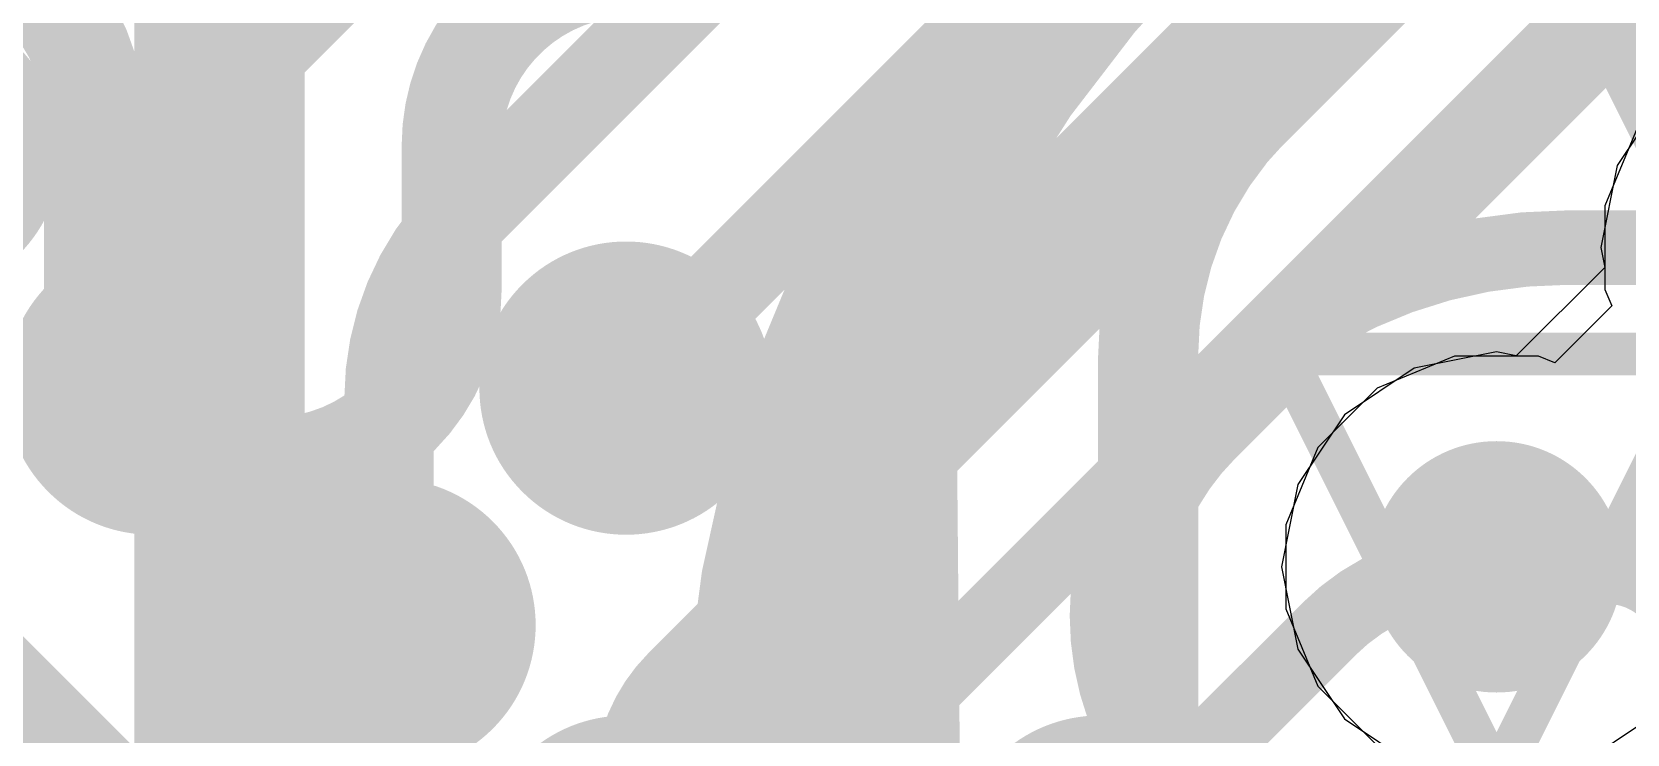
# Model space of a CAD drawing. Header units: inches. Extents: x -6 to 283, y -12 to 154.
# Drawn here: x 59.78 to 61.684, y 12.247 to 13.085 of the extents above; entities that cross this region are included whole.
import ezdxf

# ---------------------------------------------------------------- set-up
doc = ezdxf.new("R2010")
doc.units = ezdxf.units.IN
for name, color, linetype in [('Bottom Layer', 5, 'Continuous'), ('Drill Drawing', 1, 'Continuous'), ('GND-1', 16, 'Continuous'), ('GND-2', 90, 'Continuous'), ('GND-3', 216, 'Continuous'), ('GND-4', 54, 'Continuous'), ('PWR-1', 156, 'Continuous'), ('PWR-2', 130, 'Continuous'), ('Signal L1', 76, 'Continuous'), ('Signal L2', 6, 'Continuous'), ('Top Layer', 1, 'Continuous'), ('Top Paste', 8, 'Continuous'), ('Top Solder', 216, 'Continuous'), ('Via Holes', 16, 'Continuous')]:
    doc.layers.add(name, color=color, linetype=linetype)

# ---------------------------------------------------------------- blocks, each defined once
blk = doc.blocks.new('BGA_565_15_5_14_4__57')
at = {"layer": 'Top Layer'}
h = blk.add_hatch(color=1, dxfattribs=at)
edge = h.paths.add_edge_path()
edge.add_arc((-7.400000439999999, 1.20000014), 0.12499848, 0, 360)
h = blk.add_hatch(color=1, dxfattribs=at)
edge = h.paths.add_edge_path()
edge.add_arc((-7.00000124, 1.20000014), 0.12499848, 0, 360)
h = blk.add_hatch(color=1, dxfattribs=at)
edge = h.paths.add_edge_path()
edge.add_arc((-7.00000124, 0.8000009399999999), 0.12499848, 0, 360)
at = {"layer": 'Top Paste'}
h = blk.add_hatch(color=8, dxfattribs=at)
edge = h.paths.add_edge_path()
edge.add_arc((-7.400000439999999, 1.20000014), 0.12499848, 0, 360)
h = blk.add_hatch(color=8, dxfattribs=at)
edge = h.paths.add_edge_path()
edge.add_arc((-7.00000124, 1.20000014), 0.12499848, 0, 360)
h = blk.add_hatch(color=8, dxfattribs=at)
edge = h.paths.add_edge_path()
edge.add_arc((-7.00000124, 0.8000009399999999), 0.12499848, 0, 360)
at = {"layer": 'Top Solder'}
h = blk.add_hatch(color=216, dxfattribs=at)
edge = h.paths.add_edge_path()
edge.add_arc((-7.400000439999999, 2.00000108), 0.17499838, 0, 360)
h = blk.add_hatch(color=216, dxfattribs=at)
edge = h.paths.add_edge_path()
edge.add_arc((-7.00000124, 1.59999934), 0.17499838, 0, 360)
h = blk.add_hatch(color=216, dxfattribs=at)
edge = h.paths.add_edge_path()
edge.add_arc((-7.400000439999999, 1.20000014), 0.17499838, 0, 360)
h = blk.add_hatch(color=216, dxfattribs=at)
edge = h.paths.add_edge_path()
edge.add_arc((-7.00000124, 1.20000014), 0.17499838, 0, 360)
h = blk.add_hatch(color=216, dxfattribs=at)
edge = h.paths.add_edge_path()
edge.add_arc((-7.00000124, 0.8000009399999999), 0.17499838, 0, 360)
h = blk.add_hatch(color=216, dxfattribs=at)
edge = h.paths.add_edge_path()
edge.add_arc((-7.00000124, 0.3999992), 0.17499838, 0, 360)

msp = doc.modelspace()

# ---------------------------------------------------------------- hatches: boundary and pattern name
at = {"layer": 'Bottom Layer'}
h = msp.add_hatch(color=5, dxfattribs=at)
edge = h.paths.add_edge_path()
edge.add_arc((61.52783224, 12.44670358), 0.1499997, 0, 360)
at = {"layer": 'GND-1'}
h = msp.add_hatch(color=16, dxfattribs=at)
edge = h.paths.add_edge_path()
edge.add_arc((61.52783224, 12.44670358), 0.1499997, 0, 360)
at = {"layer": 'GND-2'}
h = msp.add_hatch(color=90, dxfattribs=at)
edge = h.paths.add_edge_path()
edge.add_arc((61.52783224, 12.44670358), 0.1499997, 0, 360)
at = {"layer": 'GND-3'}
h = msp.add_hatch(color=216, dxfattribs=at)
edge = h.paths.add_edge_path()
edge.add_arc((61.52783224, 12.44670358), 0.1499997, 0, 360)
at = {"layer": 'GND-4'}
h = msp.add_hatch(color=54, dxfattribs=at)
edge = h.paths.add_edge_path()
edge.add_arc((61.52783224, 12.44670358), 0.1499997, 0, 360)
at = {"layer": 'PWR-1'}
h = msp.add_hatch(color=156, dxfattribs=at)
edge = h.paths.add_edge_path()
edge.add_arc((61.52783224, 12.44670358), 0.1499997, 0, 360)
at = {"layer": 'PWR-2'}
h = msp.add_hatch(color=130, dxfattribs=at)
edge = h.paths.add_edge_path()
edge.add_arc((61.52783224, 12.44670358), 0.1499997, 0, 360)
at = {"layer": 'Signal L1'}
h = msp.add_hatch(color=76, dxfattribs=at)
edge = h.paths.add_edge_path()
edge.add_arc((61.52783224, 12.44670358), 0.1499997, 0, 360)
at = {"layer": 'Signal L2'}
h = msp.add_hatch(color=6, dxfattribs=at)
edge = h.paths.add_edge_path()
edge.add_arc((61.52783224, 12.44670358), 0.1499997, 0, 360)
at = {"layer": 'Top Layer'}
h = msp.add_hatch(color=1, dxfattribs=at)
edge = h.paths.add_edge_path()
edge.add_arc((61.52783224, 12.44670358), 0.1499997, 0, 360)
at = {"layer": 'Via Holes'}
h = msp.add_hatch(color=7, dxfattribs=at)
edge = h.paths.add_edge_path()
edge.add_arc((61.52783224, 12.44670358), 0.07499858, 0, 360)

# ---------------------------------------------------------------- linework, layer by layer
at = {"layer": 'Bottom Layer'}
for points in [[(60.00383478, 12.17500232, 0.2032, 0.2032, 0), (60.00383478, 13.43187814, 0.2032, 0.2032, 0)], [(60.6561906, 12.15507348, 0.2032, 0.2032, -0.1989136463884199), (61.10969744, 13.24994048, 0.2032, 0.2032, 0)], [(60.00383478, 12.17500232, 0.2032, 0.2032, -0.198912367379658), (59.90301964, 11.93160936, 0.2032, 0.2032, 0)], [(60.65619568, 12.15507856, 0.2032, 0.2032, -0.08871033909250432), (60.62335602, 11.87864274, 0.2032, 0.2032, 0)]]:
    msp.add_lwpolyline(points, format="xyseb", dxfattribs=at)
for points in [[(59.95303478, 12.17500232, 0.1016, 0.1016, 1), (60.05463477999999, 12.17500232, 0.1016, 0.1016, 1)], [(59.95303478, 12.17500232, 0.1016, 0.1016, 1), (60.05463477999999, 12.17500232, 0.1016, 0.1016, 1)], [(60.60539059999999, 12.15507348, 0.1016, 0.1016, 1), (60.70699059999999, 12.15507348, 0.1016, 0.1016, 1)], [(60.60539567999999, 12.15507856, 0.1016, 0.1016, 1), (60.70699567999999, 12.15507856, 0.1016, 0.1016, 1)]]:
    msp.add_lwpolyline(points, format="xyseb", close=True, dxfattribs=at)
at = {"layer": 'Drill Drawing'}
for points in [[(61.65483223999999, 13.08170358, 0.0508, 0.0508, 0), (62.16283223999999, 13.08170358, 0.0508, 0.0508, 0)], [(61.65483223999999, 13.08170358, 0.0508, 0.0508, 0), (61.90883224, 12.57370358, 0.0508, 0.0508, 0)], [(61.27383224, 12.70070358, 0.0508, 0.0508, 0), (61.78183224, 12.70070358, 0.0508, 0.0508, 0)], [(61.27383224, 12.70070358, 0.0508, 0.0508, 0), (61.52783224, 12.19270358, 0.0508, 0.0508, 0)], [(61.52783224, 12.19270358, 0.0508, 0.0508, 0), (61.78183224, 12.70070358, 0.0508, 0.0508, 0)]]:
    msp.add_lwpolyline(points, format="xyseb", dxfattribs=at)
for points in [[(61.64213224, 13.08170358, 0.0254, 0.0254, 1), (61.66753224, 13.08170358, 0.0254, 0.0254, 1)], [(61.64213224, 13.08170358, 0.0254, 0.0254, 1), (61.66753224, 13.08170358, 0.0254, 0.0254, 1)], [(61.26113223999999, 12.70070358, 0.0254, 0.0254, 1), (61.28653223999999, 12.70070358, 0.0254, 0.0254, 1)], [(61.26113223999999, 12.70070358, 0.0254, 0.0254, 1), (61.28653223999999, 12.70070358, 0.0254, 0.0254, 1)]]:
    msp.add_lwpolyline(points, format="xyseb", close=True, dxfattribs=at)
at = {"layer": 'GND-1'}
for p, q in [((61.69553574, 12.97022298), (61.65723254, 12.8777492)), ((61.65723254, 12.8777492), (61.65723254, 12.77765796)), ((61.65723254, 12.77765796), (61.665231, 12.75834634)), ((61.665231, 12.75834634), (61.59718948, 12.69030482)), ((61.47778662, 12.69830328), (61.38531284, 12.66000008)), ((61.57787785999999, 12.69830328), (61.47778662, 12.69830328)), ((61.59718948, 12.69030482), (61.57787785999999, 12.69830328)), ((61.38531284, 12.66000008), (61.31453574, 12.58922298)), ((61.31453574, 12.58922298), (61.27623254, 12.4967492)), ((61.27623254, 12.4967492), (61.27623254, 12.39665796)), ((61.27623254, 12.39665796), (61.31453574, 12.30418418)), ((61.31453574, 12.30418418), (61.38531284, 12.23340708))]:
    msp.add_line(p, q, dxfattribs=at)
at = {"layer": 'GND-2'}
for p, q in [((61.69553574, 12.97022298), (61.65723254, 12.8777492)), ((61.65723254, 12.8777492), (61.65723254, 12.77765796)), ((61.65723254, 12.77765796), (61.665231, 12.75834634)), ((61.665231, 12.75834634), (61.59718948, 12.69030482)), ((61.47778662, 12.69830328), (61.38531284, 12.66000008)), ((61.57787785999999, 12.69830328), (61.47778662, 12.69830328)), ((61.59718948, 12.69030482), (61.57787785999999, 12.69830328)), ((61.38531284, 12.66000008), (61.31453574, 12.58922298)), ((61.31453574, 12.58922298), (61.27623254, 12.4967492)), ((61.27623254, 12.4967492), (61.27623254, 12.39665796)), ((61.27623254, 12.39665796), (61.31453574, 12.30418418)), ((61.31453574, 12.30418418), (61.38531284, 12.23340708))]:
    msp.add_line(p, q, dxfattribs=at)
at = {"layer": 'GND-3'}
for p, q in [((61.69553574, 12.97022298), (61.65723254, 12.8777492)), ((61.65723254, 12.8777492), (61.65723254, 12.77765796)), ((61.65723254, 12.77765796), (61.665231, 12.75834634)), ((61.665231, 12.75834634), (61.59718948, 12.69030482)), ((61.47778662, 12.69830328), (61.38531284, 12.66000008)), ((61.57787785999999, 12.69830328), (61.47778662, 12.69830328)), ((61.59718948, 12.69030482), (61.57787785999999, 12.69830328)), ((61.38531284, 12.66000008), (61.31453574, 12.58922298)), ((61.31453574, 12.58922298), (61.27623254, 12.4967492)), ((61.27623254, 12.4967492), (61.27623254, 12.39665796)), ((61.27623254, 12.39665796), (61.31453574, 12.30418418)), ((61.31453574, 12.30418418), (61.38531284, 12.23340708))]:
    msp.add_line(p, q, dxfattribs=at)
at = {"layer": 'GND-4'}
for p, q in [((61.69553574, 12.97022298), (61.65723254, 12.8777492)), ((61.65723254, 12.8777492), (61.65723254, 12.77765796)), ((61.65723254, 12.77765796), (61.665231, 12.75834634)), ((61.665231, 12.75834634), (61.59718948, 12.69030482)), ((61.47778662, 12.69830328), (61.38531284, 12.66000008)), ((61.57787785999999, 12.69830328), (61.47778662, 12.69830328)), ((61.59718948, 12.69030482), (61.57787785999999, 12.69830328)), ((61.38531284, 12.66000008), (61.31453574, 12.58922298)), ((61.31453574, 12.58922298), (61.27623254, 12.4967492)), ((61.27623254, 12.4967492), (61.27623254, 12.39665796)), ((61.27623254, 12.39665796), (61.31453574, 12.30418418)), ((61.31453574, 12.30418418), (61.38531284, 12.23340708))]:
    msp.add_line(p, q, dxfattribs=at)
at = {"layer": 'PWR-1'}
for p, q in [((61.72743814, 13.00909768), (61.67182992, 12.92587204)), ((61.67182992, 12.92587204), (61.6523024, 12.82770358)), ((61.6523024, 12.82770358), (61.65699631999999, 12.80411206)), ((61.65699631999999, 12.80411206), (61.55142376, 12.6985395)), ((61.52783224, 12.70323342), (61.42966378, 12.6837059)), ((61.55142376, 12.6985395), (61.52783224, 12.70323342)), ((61.42966378, 12.6837059), (61.34643814, 12.62809768)), ((61.34643814, 12.62809768), (61.29082992, 12.54487204)), ((61.29082992, 12.54487204), (61.2713024, 12.44670358)), ((61.2713024, 12.44670358), (61.29082992, 12.34853512)), ((61.29082992, 12.34853512), (61.34643814, 12.26530948)), ((61.34643814, 12.26530948), (61.42966378, 12.20970126)), ((61.62600069999999, 12.20970126), (61.70922633999999, 12.26530948))]:
    msp.add_line(p, q, dxfattribs=at)
at = {"layer": 'PWR-2'}
for p, q in [((61.72743814, 13.00909768), (61.67182992, 12.92587204)), ((61.67182992, 12.92587204), (61.6523024, 12.82770358)), ((61.6523024, 12.82770358), (61.65699631999999, 12.80411206)), ((61.65699631999999, 12.80411206), (61.55142376, 12.6985395)), ((61.52783224, 12.70323342), (61.42966378, 12.6837059)), ((61.55142376, 12.6985395), (61.52783224, 12.70323342)), ((61.42966378, 12.6837059), (61.34643814, 12.62809768)), ((61.34643814, 12.62809768), (61.29082992, 12.54487204)), ((61.29082992, 12.54487204), (61.2713024, 12.44670358)), ((61.2713024, 12.44670358), (61.29082992, 12.34853512)), ((61.29082992, 12.34853512), (61.34643814, 12.26530948)), ((61.34643814, 12.26530948), (61.42966378, 12.20970126)), ((61.62600069999999, 12.20970126), (61.70922633999999, 12.26530948))]:
    msp.add_line(p, q, dxfattribs=at)
at = {"layer": 'Signal L1'}
for points in [[(61.23632151999999, 12.99856176, 0.11938, 0.11938, 0), (64.46304862, 16.22528886, 0.11938, 0.11938, 0)], [(60.82263172, 12.77836662, 0.11938, 0.11938, -0.1971250189550252), (60.97852675999999, 13.15106844, 0.11938, 0.11938, 0)], [(61.11210535999999, 12.6986792, 0.11938, 0.11938, -0.198912367379658), (61.23632151999999, 12.99855922, 0.11938, 0.11938, 0)], [(60.82262664, 12.77700518, 0.11938, 0.11938, 0), (60.82263172, 12.77836662, 0.11938, 0.11938, 0)], [(60.82262664, 12.77700518, 0.11938, 0.11938, 0), (60.84249452, 10.57408096, 0.11938, 0.11938, 0)], [(61.11210789999999, 12.2490992, 0.11938, 0.11938, 0), (61.11210789999999, 12.69789942, 0.11938, 0.11938, 0)], [(61.23811222, 11.9445659, 0.11938, 0.11938, -0.1987124958725272), (61.11210789999999, 12.2490992, 0.11938, 0.11938, 0)]]:
    msp.add_lwpolyline(points, format="xyseb", dxfattribs=at)
for points in [[(61.20647652, 12.99856176, 0.05969, 0.05969, 1), (61.26616651999999, 12.99856176, 0.05969, 0.05969, 1)], [(61.20647652, 12.99855922, 0.05969, 0.05969, 1), (61.26616651999999, 12.99855922, 0.05969, 0.05969, 1)], [(60.79278164, 12.77700518, 0.05969, 0.05969, 1), (60.85247164, 12.77700518, 0.05969, 0.05969, 1)], [(60.79278164, 12.77700518, 0.05969, 0.05969, 1), (60.85247164, 12.77700518, 0.05969, 0.05969, 1)], [(60.79278671999999, 12.77836662, 0.05969, 0.05969, 1), (60.85247672, 12.77836662, 0.05969, 0.05969, 1)], [(60.79278671999999, 12.77836662, 0.05969, 0.05969, 1), (60.85247672, 12.77836662, 0.05969, 0.05969, 1)], [(61.08226036, 12.6986792, 0.05969, 0.05969, 1), (61.14195036, 12.6986792, 0.05969, 0.05969, 1)], [(61.0822629, 12.69789942, 0.05969, 0.05969, 1), (61.14195289999999, 12.69789942, 0.05969, 0.05969, 1)], [(61.0822629, 12.2490992, 0.05969, 0.05969, 1), (61.14195289999999, 12.2490992, 0.05969, 0.05969, 1)], [(61.0822629, 12.2490992, 0.05969, 0.05969, 1), (61.14195289999999, 12.2490992, 0.05969, 0.05969, 1)]]:
    msp.add_lwpolyline(points, format="xyseb", close=True, dxfattribs=at)
at = {"layer": 'Signal L2'}
for points in [[(60.81392967999999, 12.68528578, 0.11938, 0.11938, 0), (63.37626389999999, 15.24762, 0.11938, 0.11938, 0)], [(61.23393137999999, 12.6782576, 0.11938, 0.11938, 0), (62.08277143999999, 13.52709766, 0.11938, 0.11938, 0)], [(59.64090434, 13.19599342, 0.11938, 0.11938, -0.4142135623730951), (59.85426434, 12.98263342, 0.11938, 0.11938, 0)], [(60.28098434, 12.94961342, 0.11938, 0.11938, -0.4142135623730951), (60.49434434, 13.16297342, 0.11938, 0.11938, 0)], [(59.85426434, 12.77904734, 0.11938, 0.11938, 0), (59.85426434, 12.98263342, 0.11938, 0.11938, 0)], [(60.28098434, 12.77904734, 0.11938, 0.11938, 0), (60.28098434, 12.94961342, 0.11938, 0.11938, 0)], [(60.28098434, 12.77904734, 0.11938, 0.11938, -0.9999999999999999), (59.85426434, 12.77904734, 0.11938, 0.11938, 0)], [(60.70233731999999, 12.41587814, 0.11938, 0.11938, -0.198912367379658), (60.81392967999999, 12.68528578, 0.11938, 0.11938, 0)], [(61.17298153999999, 12.61730522, 0.11938, 0.11938, 0), (61.23393137999999, 12.67825506, 0.11938, 0.11938, 0)], [(61.23393137999999, 12.67825506, 0.11938, 0.11938, 0), (61.23393137999999, 12.6782576, 0.11938, 0.11938, 0)], [(61.07815571999999, 12.38837502, 0.11938, 0.11938, -0.198912367379658), (61.17298153999999, 12.61730522, 0.11938, 0.11938, 0)], [(61.52783224, 12.44670358, 0.08889999999999999, 0.08889999999999999, 0), (61.66081902, 12.44670358, 0.08889999999999999, 0.08889999999999999, 0)], [(61.66081902, 12.44670358, 0.08889999999999999, 0.08889999999999999, -0.1982965626529502), (61.73143355999999, 12.417552, 0.08889999999999999, 0.08889999999999999, 0)], [(60.70233731999999, 12.36566488, 0.11938, 0.11938, 0), (60.70233731999999, 12.41587814, 0.11938, 0.11938, 0)], [(61.16679917999999, 12.17437494, 0.11938, 0.11938, -0.198912367379658), (61.07815571999999, 12.38837502, 0.11938, 0.11938, 0)], [(60.81377728, 12.09640964, 0.11938, 0.11938, -0.1987644589970463), (60.70233731999999, 12.36566488, 0.11938, 0.11938, 0)]]:
    msp.add_lwpolyline(points, format="xyseb", dxfattribs=at)
for points in [[(59.82441934000001, 12.98263342, 0.05969, 0.05969, 1), (59.88410934, 12.98263342, 0.05969, 0.05969, 1)], [(59.82441934000001, 12.98263342, 0.05969, 0.05969, 1), (59.88410934, 12.98263342, 0.05969, 0.05969, 1)], [(60.25113934, 12.94961342, 0.05969, 0.05969, 1), (60.31082934, 12.94961342, 0.05969, 0.05969, 1)], [(60.25113934, 12.94961342, 0.05969, 0.05969, 1), (60.31082934, 12.94961342, 0.05969, 0.05969, 1)], [(59.82441934000001, 12.77904734, 0.05969, 0.05969, 1), (59.88410934, 12.77904734, 0.05969, 0.05969, 1)], [(59.82441934000001, 12.77904734, 0.05969, 0.05969, 1), (59.88410934, 12.77904734, 0.05969, 0.05969, 1)], [(60.25113934, 12.77904734, 0.05969, 0.05969, 1), (60.31082934, 12.77904734, 0.05969, 0.05969, 1)], [(60.25113934, 12.77904734, 0.05969, 0.05969, 1), (60.31082934, 12.77904734, 0.05969, 0.05969, 1)], [(60.78408468, 12.68528578, 0.05969, 0.05969, 1), (60.84377468, 12.68528578, 0.05969, 0.05969, 1)], [(60.78408468, 12.68528578, 0.05969, 0.05969, 1), (60.84377468, 12.68528578, 0.05969, 0.05969, 1)], [(61.20408637999999, 12.6782576, 0.05969, 0.05969, 1), (61.26377638, 12.6782576, 0.05969, 0.05969, 1)], [(61.20408637999999, 12.6782576, 0.05969, 0.05969, 1), (61.26377638, 12.6782576, 0.05969, 0.05969, 1)], [(61.20408637999999, 12.67825506, 0.05969, 0.05969, 1), (61.26377638, 12.67825506, 0.05969, 0.05969, 1)], [(61.20408637999999, 12.67825506, 0.05969, 0.05969, 1), (61.26377638, 12.67825506, 0.05969, 0.05969, 1)], [(61.14313653999999, 12.61730522, 0.05969, 0.05969, 1), (61.20282654, 12.61730522, 0.05969, 0.05969, 1)], [(61.14313653999999, 12.61730522, 0.05969, 0.05969, 1), (61.20282654, 12.61730522, 0.05969, 0.05969, 1)], [(61.50560724, 12.44670358, 0.04445, 0.04445, 1), (61.55005724, 12.44670358, 0.04445, 0.04445, 1)], [(61.63859401999999, 12.44670358, 0.04445, 0.04445, 1), (61.68304402, 12.44670358, 0.04445, 0.04445, 1)], [(61.63859401999999, 12.44670358, 0.04445, 0.04445, 1), (61.68304402, 12.44670358, 0.04445, 0.04445, 1)], [(60.67249232, 12.41587814, 0.05969, 0.05969, 1), (60.73218231999999, 12.41587814, 0.05969, 0.05969, 1)], [(60.67249232, 12.41587814, 0.05969, 0.05969, 1), (60.73218231999999, 12.41587814, 0.05969, 0.05969, 1)], [(61.04831072, 12.38837502, 0.05969, 0.05969, 1), (61.10800071999999, 12.38837502, 0.05969, 0.05969, 1)], [(61.04831072, 12.38837502, 0.05969, 0.05969, 1), (61.10800071999999, 12.38837502, 0.05969, 0.05969, 1)], [(60.67249232, 12.36566488, 0.05969, 0.05969, 1), (60.73218231999999, 12.36566488, 0.05969, 0.05969, 1)], [(60.67249232, 12.36566488, 0.05969, 0.05969, 1), (60.73218231999999, 12.36566488, 0.05969, 0.05969, 1)]]:
    msp.add_lwpolyline(points, format="xyseb", close=True, dxfattribs=at)
at = {"layer": 'Top Layer'}
for points in [[(60.55338156, 12.3059063, 0.10668, 0.10668, 0), (62.46894034, 14.22146508, 0.10668, 0.10668, 0)], [(60.48903828, 12.66377198, 0.10668, 0.10668, 0), (62.02146853999999, 14.19620224, 0.10668, 0.10668, 0)], [(60.01884871999999, 13.02558482, 0.10668, 0.10668, 0), (60.48897732, 13.49571342, 0.10668, 0.10668, 0)], [(60.29703205999999, 12.86667988, 0.10668, 0.10668, 0), (60.7582986, 13.32794134, 0.10668, 0.10668, 0)], [(59.92335488, 12.79504172, 0.10668, 0.10668, -0.198912367379658), (60.01884871999999, 13.02558482, 0.10668, 0.10668, 0)], [(60.20620166, 12.64796048, 0.10668, 0.10668, -0.1983146510155226), (60.29703205999999, 12.86667988, 0.10668, 0.10668, 0)], [(61.19867872, 12.65636788, 0.08889999999999999, 0.08889999999999999, -0.198912367379658), (61.61232025999999, 12.82770358, 0.08889999999999999, 0.08889999999999999, 0)], [(61.61232025999999, 12.82770358, 0.08889999999999999, 0.08889999999999999, 0), (61.90883224, 12.82770358, 0.08889999999999999, 0.08889999999999999, 0)], [(59.92335488, 12.65999246, 0.10668, 0.10668, 0), (59.92335488, 12.79504172, 0.10668, 0.10668, 0)], [(61.35458137999999, 11.8114572, 0.10668, 0.10668, 0), (62.2511074, 12.70798322, 0.10668, 0.10668, 0)], [(60.20619658, 12.37715076, 0.10668, 0.10668, 0), (60.20620166, 12.64796048, 0.10668, 0.10668, 0)], [(60.85734844, 12.31503506, 0.08889999999999999, 0.08889999999999999, 0), (61.19868125999999, 12.65636788, 0.08889999999999999, 0.08889999999999999, 0)], [(59.46076499999999, 12.52876082, 0.2032, 0.2032, 0), (60.9083237, 11.08120212, 0.2032, 0.2032, 0)], [(61.32767008, 12.3722638, 0.08889999999999999, 0.08889999999999999, -0.1989115843820825), (61.50738016, 12.44670358, 0.08889999999999999, 0.08889999999999999, 0)], [(61.50738269999999, 12.44670358, 0.08889999999999999, 0.08889999999999999, 0), (61.52783224, 12.44670358, 0.08889999999999999, 0.08889999999999999, 0)], [(60.20619658, 12.37715076, 0.10668, 0.10668, 0), (60.20620419999999, 12.3771406, 0.10668, 0.10668, 0)], [(61.06398505999999, 12.10857878, 0.08889999999999999, 0.08889999999999999, 0), (61.32767008, 12.3722638, 0.08889999999999999, 0.08889999999999999, 0)], [(60.5042224, 12.18701652, 0.10668, 0.10668, -0.1985788198293958), (60.55338156, 12.3059063, 0.10668, 0.10668, 0)], [(60.55338156, 12.3059063, 0.10668, 0.10668, -0.0003195198790069642), (60.55353396, 12.3060587, 0.10668, 0.10668, 0)], [(60.80683291999999, 12.24717388, 0.08889999999999999, 0.08889999999999999, -0.07286689692927362), (60.85734844, 12.31503506, 0.08889999999999999, 0.08889999999999999, 0)], [(60.77188506, 12.10870832, 0.08889999999999999, 0.08889999999999999, -0.124231360664743), (60.80682529999999, 12.24716372, 0.08889999999999999, 0.08889999999999999, 0)]]:
    msp.add_lwpolyline(points, format="xyseb", dxfattribs=at)
for points in [[(59.99217871999999, 13.02558482, 0.05333999999999999, 0.05333999999999999, 1), (60.04551871999999, 13.02558482, 0.05333999999999999, 0.05333999999999999, 1)], [(59.99217871999999, 13.02558482, 0.05333999999999999, 0.05333999999999999, 1), (60.04551871999999, 13.02558482, 0.05333999999999999, 0.05333999999999999, 1)], [(60.27036206, 12.86667988, 0.05333999999999999, 0.05333999999999999, 1), (60.32370206, 12.86667988, 0.05333999999999999, 0.05333999999999999, 1)], [(60.27036206, 12.86667988, 0.05333999999999999, 0.05333999999999999, 1), (60.32370206, 12.86667988, 0.05333999999999999, 0.05333999999999999, 1)], [(61.59009526, 12.82770358, 0.04445, 0.04445, 1), (61.63454526, 12.82770358, 0.04445, 0.04445, 1)], [(61.59009526, 12.82770358, 0.04445, 0.04445, 1), (61.63454526, 12.82770358, 0.04445, 0.04445, 1)], [(59.89668488, 12.79504172, 0.05333999999999999, 0.05333999999999999, 1), (59.95002487999999, 12.79504172, 0.05333999999999999, 0.05333999999999999, 1)], [(59.89668488, 12.79504172, 0.05333999999999999, 0.05333999999999999, 1), (59.95002487999999, 12.79504172, 0.05333999999999999, 0.05333999999999999, 1)], [(60.46236828, 12.66377198, 0.05333999999999999, 0.05333999999999999, 1), (60.51570828, 12.66377198, 0.05333999999999999, 0.05333999999999999, 1)], [(59.89668488, 12.65999246, 0.05333999999999999, 0.05333999999999999, 1), (59.95002487999999, 12.65999246, 0.05333999999999999, 0.05333999999999999, 1)], [(60.17953165999999, 12.64796048, 0.05333999999999999, 0.05333999999999999, 1), (60.23287165999999, 12.64796048, 0.05333999999999999, 0.05333999999999999, 1)], [(60.17953165999999, 12.64796048, 0.05333999999999999, 0.05333999999999999, 1), (60.23287165999999, 12.64796048, 0.05333999999999999, 0.05333999999999999, 1)], [(61.17645372, 12.65636788, 0.04445, 0.04445, 1), (61.22090372, 12.65636788, 0.04445, 0.04445, 1)], [(61.17645626, 12.65636788, 0.04445, 0.04445, 1), (61.22090626, 12.65636788, 0.04445, 0.04445, 1)], [(61.48515516, 12.44670358, 0.04445, 0.04445, 1), (61.52960516, 12.44670358, 0.04445, 0.04445, 1)], [(61.4851577, 12.44670358, 0.04445, 0.04445, 1), (61.5296077, 12.44670358, 0.04445, 0.04445, 1)], [(61.50560724, 12.44670358, 0.04445, 0.04445, 1), (61.55005724, 12.44670358, 0.04445, 0.04445, 1)], [(60.17952657999999, 12.37715076, 0.05333999999999999, 0.05333999999999999, 1), (60.23286657999999, 12.37715076, 0.05333999999999999, 0.05333999999999999, 1)], [(60.17952657999999, 12.37715076, 0.05333999999999999, 0.05333999999999999, 1), (60.23286657999999, 12.37715076, 0.05333999999999999, 0.05333999999999999, 1)], [(60.1795342, 12.3771406, 0.05333999999999999, 0.05333999999999999, 1), (60.2328742, 12.3771406, 0.05333999999999999, 0.05333999999999999, 1)], [(61.30544507999999, 12.3722638, 0.04445, 0.04445, 1), (61.34989507999999, 12.3722638, 0.04445, 0.04445, 1)], [(61.30544507999999, 12.3722638, 0.04445, 0.04445, 1), (61.34989507999999, 12.3722638, 0.04445, 0.04445, 1)], [(60.52671156, 12.3059063, 0.05333999999999999, 0.05333999999999999, 1), (60.58005155999999, 12.3059063, 0.05333999999999999, 0.05333999999999999, 1)], [(60.52671156, 12.3059063, 0.05333999999999999, 0.05333999999999999, 1), (60.58005155999999, 12.3059063, 0.05333999999999999, 0.05333999999999999, 1)], [(60.52671156, 12.3059063, 0.05333999999999999, 0.05333999999999999, 1), (60.58005155999999, 12.3059063, 0.05333999999999999, 0.05333999999999999, 1)], [(60.52686395999999, 12.3060587, 0.05333999999999999, 0.05333999999999999, 1), (60.58020395999999, 12.3060587, 0.05333999999999999, 0.05333999999999999, 1)], [(60.83512344, 12.31503506, 0.04445, 0.04445, 1), (60.87957343999999, 12.31503506, 0.04445, 0.04445, 1)], [(60.83512344, 12.31503506, 0.04445, 0.04445, 1), (60.87957343999999, 12.31503506, 0.04445, 0.04445, 1)], [(60.7846003, 12.24716372, 0.04445, 0.04445, 1), (60.8290503, 12.24716372, 0.04445, 0.04445, 1)], [(60.78460792, 12.24717388, 0.04445, 0.04445, 1), (60.82905792, 12.24717388, 0.04445, 0.04445, 1)]]:
    msp.add_lwpolyline(points, format="xyseb", close=True, dxfattribs=at)

# ---------------------------------------------------------------- block references
at = {"rotation": 225}
msp.add_blockref('BGA_565_15_5_14_4__57', (54.40792014, 8.2759296), dxfattribs=at)

doc.saveas('drawing.dxf')
